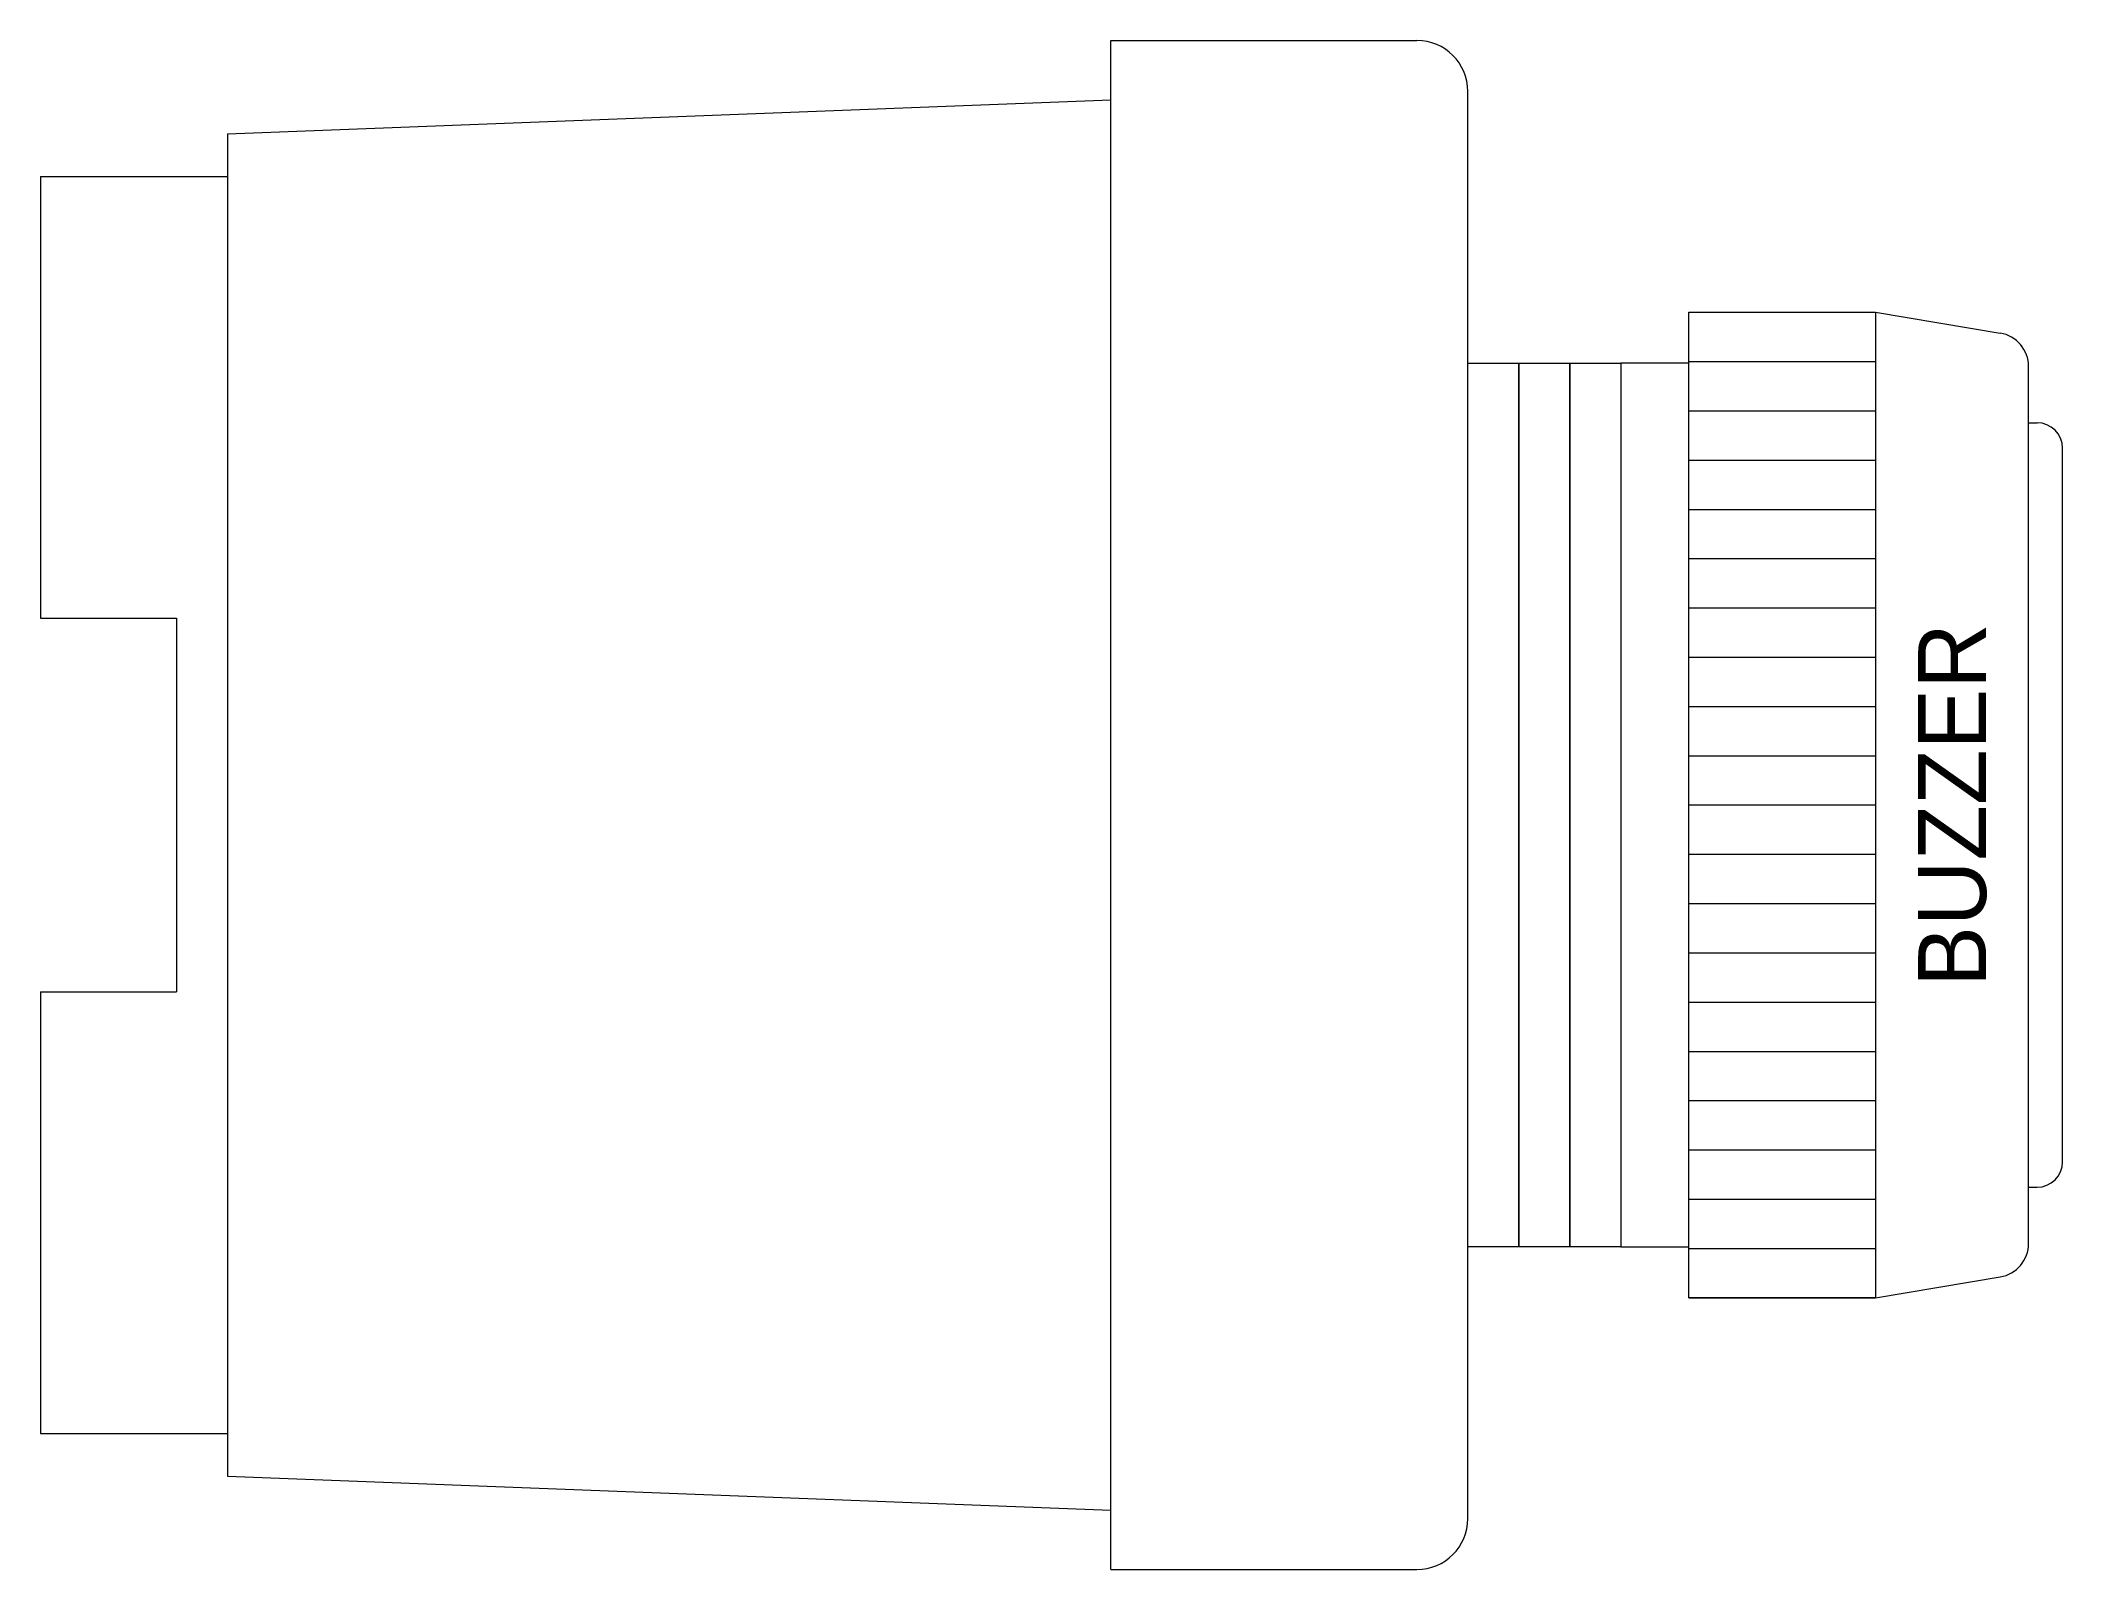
# Model space of a CAD drawing. Header units: millimetres. Extents: x 0 to 59.5, y 0 to 45.
import ezdxf
from ezdxf.enums import TextEntityAlignment as Align

# ---------------------------------------------------------------- set-up
doc = ezdxf.new("R2010")
doc.units = ezdxf.units.MM

# ---------------------------------------------------------------- blocks, each defined once
blk = doc.blocks.new('*U421')
at = {"color": 0, "linetype": 'ByBlock', "lineweight": 18}
for p, q in [((-5.5, 48.5), (-18.5, 48.5)), ((-18.5, 48.5), (-18.5, 43)), ((-5.5, 48.5), (-5.5, 44.5)), ((18.5, 48.5), (5.5, 48.5)), ((5.5, 48.5), (5.5, 44.5)), ((18.5, 48.5), (18.5, 43)), ((5.5, 44.5), (-5.5, 44.5)), ((-19.75, 43), (-20.75, 17)), ((19.75, 43), (-19.75, 43)), ((19.75, 43), (20.75, 17)), ((-22.5, 17), (22.5, 17)), ((-22.5, 17), (-22.5, 8)), ((22.5, 17), (22.5, 8)), ((-21, 6.5), (21, 6.5)), ((-14.5, 0), (-14.5, -5.5)), ((-13.05, 0), (-13.05, -5.5)), ((-11.6, 0), (-11.6, -5.5)), ((-10.15, 0), (-10.15, -5.5)), ((-8.7, 0), (-8.7, -5.5)), ((-7.25, 0), (-7.25, -5.5)), ((-5.8, 0), (-5.8, -5.5)), ((-4.35, 0), (-4.35, -5.5)), ((-2.9, 0), (-2.9, -5.5)), ((1.45, 0), (1.45, -5.5)), ((2.9, 0), (2.9, -5.5)), ((4.35, 0), (4.35, -5.5)), ((5.8, 0), (5.8, -5.5)), ((7.25, 0), (7.25, -5.5)), ((8.7, 0), (8.7, -5.5)), ((10.15, 0), (10.15, -5.5)), ((11.6, 0), (11.6, -5.5)), ((13.05, 0), (13.05, -5.5)), ((14.5, 0), (14.5, -5.5)), ((-1.45, 0), (-1.45, -5.5)), ((0, 0), (0, -5.5)), ((-14.5, -5.5), (-13.889, -9.164)), ((14.5, -5.5), (13.889, -9.164)), ((-12.903, -10), (12.903, -10)), ((-11.25, -10), (-11.25, -10.25)), ((11.25, -10), (11.25, -10.25)), ((-10.5, -11), (10.5, -11))]:
    blk.add_line(p, q, dxfattribs=at)
for points in [[(-13, 6.5), (13, 6.5), (13, 5), (-13, 5)], [(-13, 5), (13, 5), (13, 3.5), (-13, 3.5)], [(-13, 3.5), (13, 3.5), (13, 2), (-13, 2)], [(-14.5, 0), (14.5, 0), (14.5, -5.5), (-14.5, -5.5)]]:
    blk.add_lwpolyline(points, close=True, dxfattribs=at)
at = {"color": 150, "linetype": 'ByBlock', "lineweight": 18}
blk.add_lwpolyline([(-13, 0), (13, 0), (13, 2), (-13, 2)], close=True, dxfattribs=at)
at = {"color": 0, "linetype": 'ByBlock', "lineweight": 18}
for centre, radius, start, end in [((-21, 8), 1.5, 180, 270), ((21, 8), 1.5, 270, 0), ((-12.903, -9), 1, 189.46232, 270), ((12.903, -9), 1, 270, 350.53768), ((-10.5, -10.25), 0.75, 180, 270), ((10.5, -10.25), 0.75, 270, 0)]:
    blk.add_arc(centre, radius, start, end, dxfattribs=at)
at = {"color": 8, "linetype": 'ByBlock', "lineweight": 18}
blk.add_text('BUZZER', height=2, dxfattribs=at).set_placement((0, -7.75), align=Align.MIDDLE_CENTER)

msp = doc.modelspace()

# ---------------------------------------------------------------- block references
at = {"color": 0, "linetype": 'ByBlock', "lineweight": -2, "rotation": 90}
msp.add_blockref('*U421', (48.5, 22.5), dxfattribs=at)

doc.saveas('drawing.dxf')
